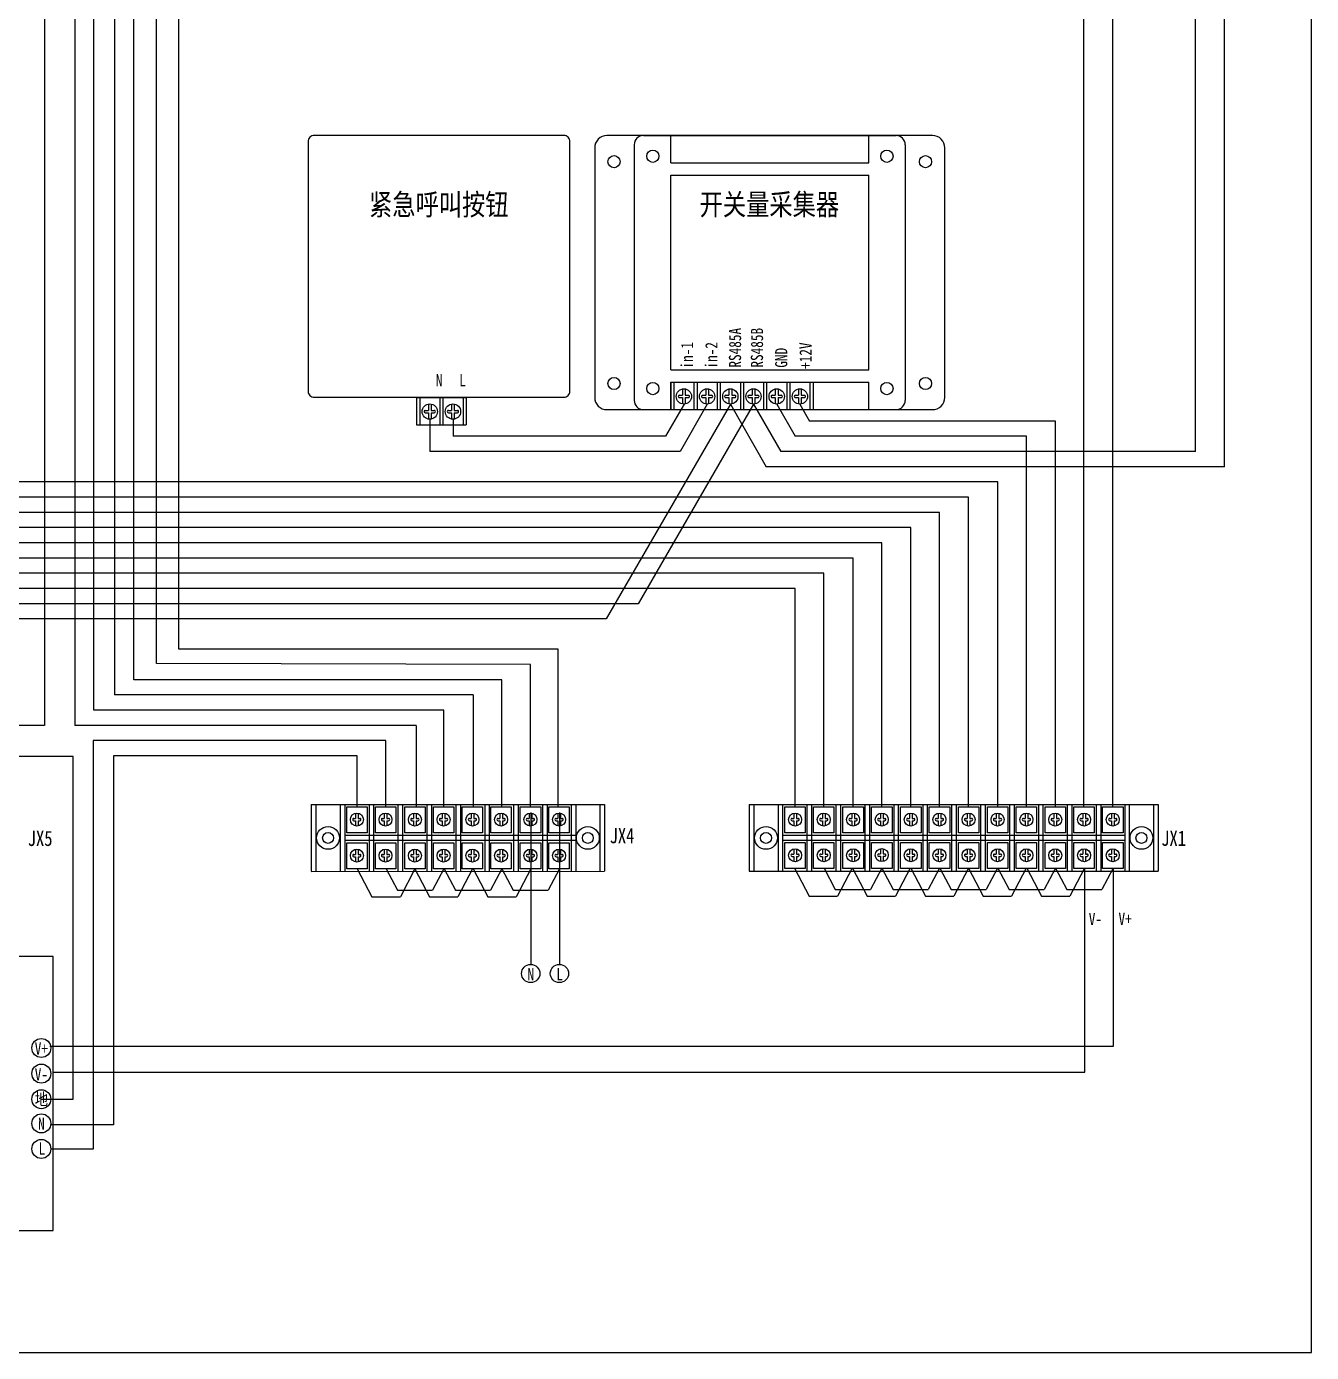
# Model space of a CAD drawing. Extents: x 1266371 to 2543862, y 307832 to 617203.
# Drawn here: x 1271034.9 to 1271457, y 308114.1 to 308549.7 of the extents above; entities that cross this region are included whole.
import ezdxf
from ezdxf.enums import TextEntityAlignment as Align

# ---------------------------------------------------------------- set-up
doc = ezdxf.new("R2010")
doc.units = 0
doc.header["$LTSCALE"] = 1000
doc.header["$MEASUREMENT"] = 0
doc.layers.get('0').update_dxf_attribs({"linetype": 'CONTINUOUS'})
doc.styles.add('-宋体', font='', dxfattribs={"width": 0.8})
doc.styles.get('-宋体').set_extended_font_data('SimSun')

msp = doc.modelspace()

# ---------------------------------------------------------------- linework, layer by layer
at = {"color": 1}
for p, q in [((1271428.34, 308405.07), (1271428.34, 308645.02)), ((1271418.86, 308410.06), (1271418.86, 308640.04)), ((1271382.19, 308293.46), (1271382.19, 308567.99)), ((1271391.66, 308293.23), (1271391.66, 308567.96)), ((1271266.09, 308425.64), (1271225.27, 308355.07)), ((1271273.7, 308425.65), (1271235.76, 308360.07)), ((1271250.85, 308425.64), (1271244.79, 308415.05)), ((1271258.46, 308425.64), (1271249.54, 308410.05)), ((1271266.1, 308425.64), (1271277.87, 308405.07)), ((1271273.7, 308425.65), (1271282.62, 308410.06)), ((1271281.31, 308425.64), (1271287.37, 308415.06)), ((1271288.9, 308425.64), (1271292.1, 308420.06)), ((1271167.36, 308420.65), (1271167.36, 308410.06)), ((1271174.98, 308420.65), (1271174.98, 308415.06)), ((1271372.87, 308420.05), (1271292.1, 308420.06)), ((1271372.87, 308293.34), (1271372.87, 308420.05)), ((1271244.79, 308415.05), (1271174.98, 308415.06)), ((1271363.38, 308415.05), (1271287.37, 308415.06)), ((1271363.38, 308293.45), (1271363.38, 308415.05)), ((1271249.54, 308410.05), (1271167.36, 308410.06)), ((1271418.86, 308410.06), (1271282.62, 308410.06)), ((1271428.34, 308405.07), (1271277.87, 308405.07)), ((1271353.89, 308400.05), (1270982.23, 308400.07)), ((1271353.89, 308293.34), (1271353.89, 308400.05)), ((1271344.32, 308395.07), (1270977.46, 308395.07)), ((1271344.32, 308293.46), (1271344.32, 308395.07)), ((1271334.77, 308390.07), (1270646.03, 308390.07)), ((1271334.77, 308293.3), (1271334.77, 308390.07)), ((1271325.35, 308385.07), (1270641.27, 308385.07)), ((1271325.35, 308293.35), (1271325.35, 308385.07)), ((1271315.83, 308380.07), (1270383.76, 308380.07)), ((1271315.83, 308293.24), (1271315.83, 308380.07)), ((1271306.41, 308375.07), (1270378.9, 308375.07)), ((1271306.41, 308293.38), (1271306.41, 308375.07)), ((1271296.76, 308370.07), (1270260.71, 308370.07)), ((1271296.76, 308293.41), (1271296.76, 308370.07)), ((1271287.34, 308365.07), (1270256, 308365.07)), ((1271287.34, 308293.3), (1271287.34, 308365.07)), ((1271235.76, 308360.07), (1270990.27, 308360.07)), ((1271225.27, 308355.07), (1270985.57, 308355.07)), ((1271287.18, 308273.16), (1271291.98, 308264.01)), ((1271296.84, 308273.16), (1271300.53, 308266.13)), ((1271306.11, 308273.16), (1271301.3, 308264.01)), ((1271306.24, 308273.16), (1271311.05, 308264.01)), ((1271315.78, 308273.16), (1271312.09, 308266.13)), ((1271315.86, 308273.16), (1271319.55, 308266.13)), ((1271325.18, 308273.16), (1271320.37, 308264.01)), ((1271325.4, 308273.16), (1271330.21, 308264.01)), ((1271334.79, 308273.16), (1271331.1, 308266.13)), ((1271334.89, 308273.16), (1271338.58, 308266.13)), ((1271344.34, 308273.16), (1271339.53, 308264.01)), ((1271344.33, 308273.16), (1271349.14, 308264.01)), ((1271353.83, 308273.16), (1271350.14, 308266.13)), ((1271353.94, 308273.16), (1271357.63, 308266.13)), ((1271363.27, 308273.16), (1271358.46, 308264.01)), ((1271363.46, 308273.16), (1271368.27, 308264.01)), ((1271372.87, 308273.16), (1271369.18, 308266.13)), ((1271372.88, 308273.16), (1271376.58, 308266.13)), ((1271382.4, 308273.16), (1271377.59, 308264.01)), ((1271391.82, 308273.16), (1271388.13, 308266.13)), ((1271291.98, 308264.01), (1271301.3, 308264.01)), ((1271300.53, 308266.13), (1271312.09, 308266.13)), ((1271311.05, 308264.01), (1271320.37, 308264.01)), ((1271319.55, 308266.13), (1271331.1, 308266.13)), ((1271330.21, 308264.01), (1271339.53, 308264.01)), ((1271338.58, 308266.13), (1271350.14, 308266.13)), ((1271349.14, 308264.01), (1271358.46, 308264.01)), ((1271357.63, 308266.13), (1271369.18, 308266.13)), ((1271368.27, 308264.01), (1271377.59, 308264.01)), ((1271376.58, 308266.13), (1271388.13, 308266.13))]:
    msp.add_line(p, q, dxfattribs=at)
for p, q in [((1271084.87, 308345.08), (1271084.87, 308591.15)), ((1271077.59, 308340.38), (1271077.59, 308586.15)), ((1271070.12, 308335.08), (1271070.12, 308581.15)), ((1271063.79, 308576.15), (1271063.79, 308330.08)), ((1271057.03, 308325.08), (1271057.03, 308571.15)), ((1271050.74, 308566.15), (1271050.74, 308320.08)), ((1271040.74, 308561.15), (1271040.74, 308320.08)), ((1271237.51, 308513.84), (1271320.51, 308513.84)), ((1271246.51, 308504.84), (1271246.51, 308513.83)), ((1271311.51, 308504.84), (1271311.51, 308513.84)), ((1271234.51, 308510.84), (1271234.51, 308458.36)), ((1271323.51, 308510.84), (1271323.51, 308451.83)), ((1271246.51, 308504.84), (1271311.51, 308504.84)), ((1271246.51, 308436.84), (1271246.51, 308500.84)), ((1271246.51, 308500.84), (1271311.51, 308500.84)), ((1271311.51, 308436.84), (1271311.51, 308500.84)), ((1271234.51, 308485.86), (1271234.51, 308426.84)), ((1271323.51, 308485.44), (1271323.51, 308426.84)), ((1271246.51, 308436.84), (1271311.51, 308436.84)), ((1271246.51, 308423.83), (1271246.51, 308432.84)), ((1271246.51, 308432.84), (1271311.51, 308432.84)), ((1271246.51, 308432.84), (1271293.23, 308432.84)), ((1271246.51, 308432.84), (1271246.51, 308423.84)), ((1271246.51, 308432.84), (1271293.23, 308432.84)), ((1271246.51, 308432.84), (1271246.51, 308423.84)), ((1271247.51, 308432.84), (1271247.51, 308423.84)), ((1271247.51, 308432.84), (1271247.51, 308423.84)), ((1271250.37, 308430.63), (1271250.37, 308428.55)), ((1271250.37, 308430.63), (1271250.37, 308428.55)), ((1271251.27, 308430.63), (1271251.27, 308428.55)), ((1271251.27, 308430.63), (1271251.27, 308428.55)), ((1271254.13, 308432.84), (1271254.13, 308423.84)), ((1271254.13, 308432.84), (1271254.13, 308423.84)), ((1271255.13, 308432.84), (1271255.13, 308423.84)), ((1271255.13, 308432.84), (1271255.13, 308423.84)), ((1271257.99, 308430.63), (1271257.99, 308428.55)), ((1271257.99, 308430.63), (1271257.99, 308428.55)), ((1271258.89, 308430.63), (1271258.89, 308428.55)), ((1271258.89, 308430.63), (1271258.89, 308428.55)), ((1271261.75, 308432.84), (1271261.75, 308423.84)), ((1271261.75, 308432.84), (1271261.75, 308423.84)), ((1271262.75, 308432.84), (1271262.75, 308423.84)), ((1271262.75, 308432.84), (1271262.75, 308423.84)), ((1271265.61, 308430.63), (1271265.61, 308428.55)), ((1271265.61, 308430.63), (1271265.61, 308428.55)), ((1271266.51, 308430.63), (1271266.51, 308428.55)), ((1271266.51, 308430.63), (1271266.51, 308428.55)), ((1271269.37, 308432.84), (1271269.37, 308423.84)), ((1271269.37, 308432.84), (1271269.37, 308423.84)), ((1271270.37, 308432.84), (1271270.37, 308423.84)), ((1271270.37, 308432.84), (1271270.37, 308423.84)), ((1271273.23, 308430.63), (1271273.23, 308428.55)), ((1271273.23, 308430.63), (1271273.23, 308428.55)), ((1271274.13, 308430.63), (1271274.13, 308428.55)), ((1271274.13, 308430.63), (1271274.13, 308428.55)), ((1271276.99, 308432.84), (1271276.99, 308423.84)), ((1271276.99, 308432.84), (1271276.99, 308423.84)), ((1271277.99, 308432.84), (1271277.99, 308423.84)), ((1271277.99, 308432.84), (1271277.99, 308423.84)), ((1271280.85, 308430.63), (1271280.85, 308428.55)), ((1271280.85, 308430.63), (1271280.85, 308428.55)), ((1271281.75, 308430.63), (1271281.75, 308428.55)), ((1271281.75, 308430.63), (1271281.75, 308428.55)), ((1271284.61, 308432.84), (1271284.61, 308423.84)), ((1271284.61, 308432.84), (1271284.61, 308423.84)), ((1271285.61, 308432.84), (1271285.61, 308423.84)), ((1271285.61, 308432.84), (1271285.61, 308423.84)), ((1271288.47, 308430.63), (1271288.47, 308428.55)), ((1271288.47, 308430.63), (1271288.47, 308428.55)), ((1271289.37, 308430.63), (1271289.37, 308428.55)), ((1271289.37, 308430.63), (1271289.37, 308428.55)), ((1271292.23, 308432.84), (1271292.23, 308423.84)), ((1271292.23, 308432.84), (1271292.23, 308423.84)), ((1271293.23, 308432.84), (1271293.23, 308423.84)), ((1271293.23, 308432.84), (1271293.23, 308423.84)), ((1271311.51, 308423.83), (1271311.51, 308432.84)), ((1271163.03, 308427.85), (1271179.27, 308427.85)), ((1271163.03, 308427.85), (1271163.03, 308418.85)), ((1271164.03, 308427.85), (1271164.03, 308418.85)), ((1271166.88, 308425.64), (1271166.88, 308423.56)), ((1271167.78, 308425.64), (1271167.78, 308423.56)), ((1271170.65, 308427.85), (1271170.65, 308418.85)), ((1271171.65, 308427.85), (1271171.65, 308418.85)), ((1271174.5, 308425.64), (1271174.5, 308423.56)), ((1271175.4, 308425.64), (1271175.4, 308423.56)), ((1271178.27, 308427.85), (1271178.27, 308418.85)), ((1271179.27, 308427.85), (1271179.27, 308418.85)), ((1271249.35, 308428.55), (1271250.37, 308428.55)), ((1271249.35, 308428.55), (1271250.37, 308428.55)), ((1271249.35, 308427.78), (1271250.37, 308427.78)), ((1271249.35, 308427.78), (1271250.37, 308427.78)), ((1271250.37, 308427.78), (1271250.37, 308425.68)), ((1271250.37, 308427.78), (1271250.37, 308425.68)), ((1271251.27, 308428.55), (1271252.28, 308428.55)), ((1271251.27, 308428.55), (1271252.28, 308428.55)), ((1271251.27, 308427.78), (1271251.27, 308425.68)), ((1271251.27, 308427.78), (1271252.3, 308427.78)), ((1271251.27, 308427.78), (1271251.27, 308425.68)), ((1271251.27, 308427.78), (1271252.3, 308427.78)), ((1271256.97, 308428.55), (1271257.99, 308428.55)), ((1271256.97, 308428.55), (1271257.99, 308428.55)), ((1271256.97, 308427.78), (1271257.99, 308427.78)), ((1271256.97, 308427.78), (1271257.99, 308427.78)), ((1271257.99, 308427.78), (1271257.99, 308425.68)), ((1271257.99, 308427.78), (1271257.99, 308425.68)), ((1271258.89, 308428.55), (1271259.9, 308428.55)), ((1271258.89, 308428.55), (1271259.9, 308428.55)), ((1271258.89, 308427.78), (1271258.89, 308425.68)), ((1271258.89, 308427.78), (1271259.92, 308427.78)), ((1271258.89, 308427.78), (1271258.89, 308425.68)), ((1271258.89, 308427.78), (1271259.92, 308427.78)), ((1271264.59, 308428.55), (1271265.61, 308428.55)), ((1271264.59, 308428.55), (1271265.61, 308428.55)), ((1271264.59, 308427.78), (1271265.61, 308427.78)), ((1271264.59, 308427.78), (1271265.61, 308427.78)), ((1271265.61, 308427.78), (1271265.61, 308425.68)), ((1271265.61, 308427.78), (1271265.61, 308425.68)), ((1271266.51, 308428.55), (1271267.52, 308428.55)), ((1271266.51, 308428.55), (1271267.52, 308428.55)), ((1271266.51, 308427.78), (1271266.51, 308425.68)), ((1271266.51, 308427.78), (1271267.54, 308427.78)), ((1271266.51, 308427.78), (1271266.51, 308425.68)), ((1271266.51, 308427.78), (1271267.54, 308427.78)), ((1271272.21, 308428.55), (1271273.23, 308428.55)), ((1271272.21, 308428.55), (1271273.23, 308428.55)), ((1271272.21, 308427.78), (1271273.23, 308427.78)), ((1271272.21, 308427.78), (1271273.23, 308427.78)), ((1271273.23, 308427.78), (1271273.23, 308425.68)), ((1271273.23, 308427.78), (1271273.23, 308425.68)), ((1271274.13, 308428.55), (1271275.14, 308428.55)), ((1271274.13, 308428.55), (1271275.14, 308428.55)), ((1271274.13, 308427.78), (1271274.13, 308425.68)), ((1271274.13, 308427.78), (1271275.16, 308427.78)), ((1271274.13, 308427.78), (1271274.13, 308425.68)), ((1271274.13, 308427.78), (1271275.16, 308427.78)), ((1271279.83, 308428.55), (1271280.85, 308428.55)), ((1271279.83, 308428.55), (1271280.85, 308428.55)), ((1271279.83, 308427.78), (1271280.85, 308427.78)), ((1271279.83, 308427.78), (1271280.85, 308427.78)), ((1271280.85, 308427.78), (1271280.85, 308425.68)), ((1271280.85, 308427.78), (1271280.85, 308425.68)), ((1271281.75, 308428.55), (1271282.76, 308428.55)), ((1271281.75, 308428.55), (1271282.76, 308428.55)), ((1271281.75, 308427.78), (1271281.75, 308425.68)), ((1271281.75, 308427.78), (1271282.78, 308427.78)), ((1271281.75, 308427.78), (1271281.75, 308425.68)), ((1271281.75, 308427.78), (1271282.78, 308427.78)), ((1271287.45, 308428.55), (1271288.47, 308428.55)), ((1271287.45, 308428.55), (1271288.47, 308428.55)), ((1271287.45, 308427.78), (1271288.47, 308427.78)), ((1271287.45, 308427.78), (1271288.47, 308427.78)), ((1271288.47, 308427.78), (1271288.47, 308425.68)), ((1271288.47, 308427.78), (1271288.47, 308425.68)), ((1271289.37, 308428.55), (1271290.38, 308428.55)), ((1271289.37, 308428.55), (1271290.38, 308428.55)), ((1271289.37, 308427.78), (1271289.37, 308425.68)), ((1271289.37, 308427.78), (1271290.4, 308427.78)), ((1271289.37, 308427.78), (1271289.37, 308425.68)), ((1271289.37, 308427.78), (1271290.4, 308427.78)), ((1271165.86, 308423.56), (1271166.88, 308423.56)), ((1271165.86, 308422.79), (1271166.88, 308422.79)), ((1271166.88, 308422.79), (1271166.88, 308420.69)), ((1271167.78, 308423.56), (1271168.79, 308423.56)), ((1271167.78, 308422.79), (1271167.78, 308420.69)), ((1271167.78, 308422.79), (1271168.81, 308422.79)), ((1271173.48, 308423.56), (1271174.5, 308423.56)), ((1271173.48, 308422.79), (1271174.5, 308422.79)), ((1271174.5, 308422.79), (1271174.5, 308420.69)), ((1271175.4, 308423.56), (1271176.41, 308423.56)), ((1271175.4, 308422.79), (1271175.4, 308420.69)), ((1271175.4, 308422.79), (1271176.43, 308422.79)), ((1271237.51, 308423.84), (1271320.51, 308423.84)), ((1271246.51, 308423.84), (1271293.23, 308423.84)), ((1271246.51, 308423.84), (1271293.23, 308423.84)), ((1271163.03, 308418.85), (1271179.27, 308418.85)), ((1271209.54, 308345.08), (1271084.87, 308345.08)), ((1271209.54, 308293.42), (1271209.54, 308345.08)), ((1271200.43, 308340.08), (1271077.59, 308340.38)), ((1271200.43, 308293.38), (1271200.43, 308340.08)), ((1271191.01, 308335.08), (1271070.12, 308335.08)), ((1271191.01, 308293.38), (1271191.01, 308335.08)), ((1271181.54, 308330.08), (1271063.79, 308330.08)), ((1271181.54, 308330.08), (1271181.54, 308293.53)), ((1271171.91, 308325.08), (1271057.03, 308325.08)), ((1271171.91, 308293.36), (1271171.91, 308325.08)), ((1271040.74, 308320.08), (1271011.65, 308320.08)), ((1271162.88, 308320.08), (1271050.74, 308320.08)), ((1271162.88, 308320.08), (1271162.88, 308293.44)), ((1271056.72, 308315.08), (1271056.72, 308180.93)), ((1271152.86, 308315.08), (1271056.72, 308315.08)), ((1271152.86, 308293.38), (1271152.86, 308315.08)), ((1271050.15, 308309.86), (1271020.63, 308309.86)), ((1271050.15, 308197.29), (1271050.15, 308309.86)), ((1271063.48, 308310.08), (1271063.48, 308188.87)), ((1271143.48, 308310.08), (1271063.48, 308310.08)), ((1271143.48, 308293.38), (1271143.48, 308310.08)), ((1271128.39, 308294.12), (1271224.69, 308294.12)), ((1271128.39, 308294.12), (1271128.39, 308272.17)), ((1271129.89, 308294.12), (1271129.89, 308272.17)), ((1271137.89, 308294.12), (1271137.89, 308272.17)), ((1271139.39, 308294.12), (1271139.39, 308272.17)), ((1271142.94, 308291.24), (1271142.94, 308289.56)), ((1271143.83, 308291.25), (1271143.83, 308289.56)), ((1271147.39, 308294.12), (1271147.39, 308272.22)), ((1271148.89, 308294.12), (1271148.89, 308272.22)), ((1271152.35, 308291.24), (1271152.35, 308289.56)), ((1271153.25, 308291.25), (1271153.25, 308289.56)), ((1271156.89, 308294.12), (1271156.89, 308272.22)), ((1271158.39, 308294.12), (1271158.39, 308272.22)), ((1271162, 308291.24), (1271162, 308289.56)), ((1271162.9, 308291.25), (1271162.9, 308289.56)), ((1271166.39, 308294.12), (1271166.39, 308272.22)), ((1271167.89, 308294.12), (1271167.89, 308272.22)), ((1271171.41, 308291.24), (1271171.41, 308289.56)), ((1271172.31, 308291.25), (1271172.31, 308289.56)), ((1271175.89, 308294.12), (1271175.89, 308272.22)), ((1271177.39, 308294.12), (1271177.39, 308272.22)), ((1271180.89, 308291.24), (1271180.89, 308289.56)), ((1271181.79, 308291.25), (1271181.79, 308289.56)), ((1271185.39, 308294.12), (1271185.39, 308272.22)), ((1271186.89, 308294.12), (1271186.89, 308272.22)), ((1271190.31, 308291.24), (1271190.31, 308289.56)), ((1271191.21, 308291.25), (1271191.21, 308289.56)), ((1271194.89, 308294.12), (1271194.89, 308272.22)), ((1271196.39, 308294.12), (1271196.39, 308272.22)), ((1271199.96, 308291.24), (1271199.96, 308289.56)), ((1271200.5, 308291.49), (1271200.5, 308241.58)), ((1271200.85, 308291.25), (1271200.85, 308289.56)), ((1271204.39, 308294.12), (1271204.39, 308272.22)), ((1271205.89, 308294.12), (1271205.89, 308272.22)), ((1271209.37, 308291.24), (1271209.37, 308289.56)), ((1271209.93, 308291.48), (1271209.93, 308241.58)), ((1271210.27, 308291.25), (1271210.27, 308289.56)), ((1271213.77, 308294.12), (1271213.77, 308272.22)), ((1271215.27, 308294.12), (1271215.27, 308272.22)), ((1271223.19, 308294.12), (1271223.19, 308272.22)), ((1271224.69, 308294.12), (1271224.69, 308272.22)), ((1271272.25, 308294.12), (1271406.55, 308294.12)), ((1271272.25, 308294.12), (1271272.25, 308272.17)), ((1271273.75, 308294.12), (1271273.75, 308272.17)), ((1271281.75, 308294.12), (1271281.75, 308272.17)), ((1271283.25, 308294.12), (1271283.25, 308272.17)), ((1271286.89, 308291.24), (1271286.89, 308289.56)), ((1271287.79, 308291.25), (1271287.79, 308289.56)), ((1271291.19, 308294.12), (1271291.19, 308272.22)), ((1271292.75, 308294.12), (1271292.75, 308272.22)), ((1271296.31, 308291.24), (1271296.31, 308289.56)), ((1271297.2, 308291.25), (1271297.2, 308289.56)), ((1271300.75, 308294.12), (1271300.75, 308272.22)), ((1271302.25, 308294.12), (1271302.25, 308272.22)), ((1271305.95, 308291.24), (1271305.95, 308289.56)), ((1271306.85, 308291.25), (1271306.85, 308289.56)), ((1271310.25, 308294.12), (1271310.25, 308272.22)), ((1271311.75, 308294.12), (1271311.75, 308272.22)), ((1271315.37, 308291.24), (1271315.37, 308289.56)), ((1271316.27, 308291.25), (1271316.27, 308289.56)), ((1271319.75, 308294.12), (1271319.75, 308272.22)), ((1271321.25, 308294.12), (1271321.25, 308272.22)), ((1271324.89, 308291.24), (1271324.89, 308289.56)), ((1271325.79, 308291.25), (1271325.79, 308289.56)), ((1271329.25, 308294.12), (1271329.25, 308272.22)), ((1271330.75, 308294.12), (1271330.75, 308272.22)), ((1271334.31, 308291.24), (1271334.31, 308289.56)), ((1271335.21, 308291.25), (1271335.21, 308289.56)), ((1271338.75, 308294.12), (1271338.75, 308272.22)), ((1271340.25, 308294.12), (1271340.25, 308272.22)), ((1271343.87, 308291.24), (1271343.87, 308289.56)), ((1271344.77, 308291.25), (1271344.77, 308289.56)), ((1271348.25, 308294.12), (1271348.25, 308272.22)), ((1271349.75, 308294.12), (1271349.75, 308272.22)), ((1271353.4, 308291.24), (1271353.4, 308289.56)), ((1271354.29, 308291.25), (1271354.29, 308289.56)), ((1271357.75, 308294.12), (1271357.75, 308272.22)), ((1271359.25, 308294.12), (1271359.25, 308272.22)), ((1271362.87, 308291.24), (1271362.87, 308289.56)), ((1271363.77, 308291.25), (1271363.77, 308289.56)), ((1271367.25, 308294.12), (1271367.25, 308272.22)), ((1271368.75, 308294.12), (1271368.75, 308272.22)), ((1271372.34, 308291.24), (1271372.34, 308289.56)), ((1271373.24, 308291.25), (1271373.24, 308289.56)), ((1271376.75, 308294.12), (1271376.75, 308272.22)), ((1271378.25, 308294.12), (1271378.25, 308272.22)), ((1271381.82, 308291.24), (1271381.82, 308289.56)), ((1271382.71, 308291.25), (1271382.71, 308289.56)), ((1271386.25, 308294.12), (1271386.25, 308272.22)), ((1271387.75, 308294.12), (1271387.75, 308272.22)), ((1271391.25, 308291.24), (1271391.25, 308289.56)), ((1271392.15, 308291.25), (1271392.15, 308289.56)), ((1271395.63, 308294.12), (1271395.63, 308272.22)), ((1271397.13, 308294.12), (1271397.13, 308272.22)), ((1271405.05, 308294.12), (1271405.05, 308272.22)), ((1271406.55, 308294.12), (1271406.55, 308272.22)), ((1271142.42, 308289.56), (1271142.94, 308289.56)), ((1271142.42, 308288.78), (1271142.94, 308288.78)), ((1271142.94, 308288.78), (1271142.94, 308287.07)), ((1271143.83, 308289.56), (1271144.35, 308289.56)), ((1271143.83, 308288.78), (1271143.83, 308287.07)), ((1271143.83, 308288.78), (1271144.36, 308288.78)), ((1271151.83, 308289.56), (1271152.35, 308289.56)), ((1271151.83, 308288.78), (1271152.35, 308288.78)), ((1271152.35, 308288.78), (1271152.35, 308287.07)), ((1271153.25, 308289.56), (1271153.76, 308289.56)), ((1271153.25, 308288.78), (1271153.25, 308287.07)), ((1271153.25, 308288.78), (1271153.78, 308288.78)), ((1271161.48, 308289.56), (1271162, 308289.56)), ((1271161.48, 308288.78), (1271162, 308288.78)), ((1271162, 308288.78), (1271162, 308287.07)), ((1271162.9, 308289.56), (1271163.41, 308289.56)), ((1271162.9, 308288.78), (1271162.9, 308287.07)), ((1271162.9, 308288.78), (1271163.43, 308288.78)), ((1271170.89, 308288.78), (1271171.41, 308288.78)), ((1271170.9, 308289.56), (1271171.41, 308289.56)), ((1271171.41, 308288.78), (1271171.41, 308287.07)), ((1271172.31, 308289.56), (1271172.83, 308289.56)), ((1271172.31, 308288.78), (1271172.31, 308287.07)), ((1271172.31, 308288.78), (1271172.84, 308288.78)), ((1271180.37, 308289.56), (1271180.89, 308289.56)), ((1271180.37, 308288.78), (1271180.89, 308288.78)), ((1271180.89, 308288.78), (1271180.89, 308287.07)), ((1271181.79, 308289.56), (1271182.31, 308289.56)), ((1271181.79, 308288.78), (1271181.79, 308287.07)), ((1271181.79, 308288.78), (1271182.32, 308288.78)), ((1271189.79, 308289.56), (1271190.31, 308289.56)), ((1271189.79, 308288.78), (1271190.31, 308288.78)), ((1271190.31, 308288.78), (1271190.31, 308287.07)), ((1271191.21, 308289.56), (1271191.72, 308289.56)), ((1271191.21, 308288.78), (1271191.21, 308287.07)), ((1271191.21, 308288.78), (1271191.74, 308288.78)), ((1271199.44, 308289.56), (1271199.96, 308289.56)), ((1271199.44, 308288.78), (1271199.96, 308288.78)), ((1271199.96, 308288.78), (1271199.96, 308287.07)), ((1271200.85, 308289.56), (1271201.37, 308289.56)), ((1271200.85, 308288.78), (1271200.85, 308287.07)), ((1271200.85, 308288.78), (1271201.39, 308288.78)), ((1271208.85, 308289.56), (1271209.37, 308289.56)), ((1271208.85, 308288.78), (1271209.37, 308288.78)), ((1271209.37, 308288.78), (1271209.37, 308287.07)), ((1271210.27, 308289.56), (1271210.78, 308289.56)), ((1271210.27, 308288.78), (1271210.27, 308287.07)), ((1271210.27, 308288.78), (1271210.8, 308288.78)), ((1271286.37, 308289.56), (1271286.89, 308289.56)), ((1271286.37, 308288.78), (1271286.89, 308288.78)), ((1271286.89, 308288.78), (1271286.89, 308287.07)), ((1271287.79, 308289.56), (1271288.3, 308289.56)), ((1271287.79, 308288.78), (1271287.79, 308287.07)), ((1271287.79, 308288.78), (1271288.32, 308288.78)), ((1271295.79, 308289.56), (1271296.31, 308289.56)), ((1271295.79, 308288.78), (1271296.31, 308288.78)), ((1271296.31, 308288.78), (1271296.31, 308287.07)), ((1271297.2, 308289.56), (1271297.72, 308289.56)), ((1271297.2, 308288.78), (1271297.2, 308287.07)), ((1271297.2, 308288.78), (1271297.74, 308288.78)), ((1271305.43, 308288.78), (1271305.95, 308288.78)), ((1271305.44, 308289.56), (1271305.95, 308289.56)), ((1271305.95, 308288.78), (1271305.95, 308287.07)), ((1271306.85, 308289.56), (1271307.37, 308289.56)), ((1271306.85, 308288.78), (1271306.85, 308287.07)), ((1271306.85, 308288.78), (1271307.38, 308288.78)), ((1271314.85, 308289.56), (1271315.37, 308289.56)), ((1271314.85, 308288.78), (1271315.37, 308288.78)), ((1271315.37, 308288.78), (1271315.37, 308287.07)), ((1271316.27, 308289.56), (1271316.78, 308289.56)), ((1271316.27, 308288.78), (1271316.27, 308287.07)), ((1271316.27, 308288.78), (1271316.8, 308288.78)), ((1271324.37, 308289.56), (1271324.89, 308289.56)), ((1271324.37, 308288.78), (1271324.89, 308288.78)), ((1271324.89, 308288.78), (1271324.89, 308287.07)), ((1271325.79, 308289.56), (1271326.3, 308289.56)), ((1271325.79, 308288.78), (1271325.79, 308287.07)), ((1271325.79, 308288.78), (1271326.32, 308288.78)), ((1271333.79, 308289.56), (1271334.31, 308289.56)), ((1271333.79, 308288.78), (1271334.31, 308288.78)), ((1271334.31, 308288.78), (1271334.31, 308287.07)), ((1271335.21, 308289.56), (1271335.72, 308289.56)), ((1271335.21, 308288.78), (1271335.21, 308287.07)), ((1271335.21, 308288.78), (1271335.74, 308288.78)), ((1271343.35, 308289.56), (1271343.87, 308289.56)), ((1271343.35, 308288.78), (1271343.87, 308288.78)), ((1271343.87, 308288.78), (1271343.87, 308287.07)), ((1271344.77, 308289.56), (1271345.28, 308289.56)), ((1271344.77, 308288.78), (1271344.77, 308287.07)), ((1271344.77, 308288.78), (1271345.3, 308288.78)), ((1271352.88, 308289.56), (1271353.4, 308289.56)), ((1271352.88, 308288.78), (1271353.4, 308288.78)), ((1271353.4, 308288.78), (1271353.4, 308287.07)), ((1271354.29, 308289.56), (1271354.81, 308289.56)), ((1271354.29, 308288.78), (1271354.29, 308287.07)), ((1271354.29, 308288.78), (1271354.82, 308288.78)), ((1271362.35, 308289.56), (1271362.87, 308289.56)), ((1271362.35, 308288.78), (1271362.87, 308288.78)), ((1271362.87, 308288.78), (1271362.87, 308287.07)), ((1271363.77, 308289.56), (1271364.28, 308289.56)), ((1271363.77, 308288.78), (1271363.77, 308287.07)), ((1271363.77, 308288.78), (1271364.3, 308288.78)), ((1271371.82, 308289.56), (1271372.34, 308289.56)), ((1271371.82, 308288.78), (1271372.34, 308288.78)), ((1271372.34, 308288.78), (1271372.34, 308287.07)), ((1271373.24, 308289.56), (1271373.75, 308289.56)), ((1271373.24, 308288.78), (1271373.24, 308287.07)), ((1271373.24, 308288.78), (1271373.77, 308288.78)), ((1271381.3, 308289.56), (1271381.82, 308289.56)), ((1271381.3, 308288.78), (1271381.82, 308288.78)), ((1271381.82, 308288.78), (1271381.82, 308287.07)), ((1271382.71, 308289.56), (1271383.23, 308289.56)), ((1271382.71, 308288.78), (1271382.71, 308287.07)), ((1271382.71, 308288.78), (1271383.25, 308288.78)), ((1271390.73, 308289.56), (1271391.25, 308289.56)), ((1271390.73, 308288.78), (1271391.25, 308288.78)), ((1271391.25, 308288.78), (1271391.25, 308287.07)), ((1271392.15, 308289.56), (1271392.66, 308289.56)), ((1271392.15, 308288.78), (1271392.15, 308287.07)), ((1271392.15, 308288.78), (1271392.68, 308288.78)), ((1271139.39, 308284.08), (1271215.27, 308284.08)), ((1271139.39, 308282.44), (1271215.27, 308282.44)), ((1271283.25, 308284.08), (1271395.63, 308284.08)), ((1271283.25, 308282.44), (1271395.63, 308282.44)), ((1271142.42, 308277.71), (1271142.94, 308277.71)), ((1271142.94, 308279.39), (1271142.94, 308277.71)), ((1271143.83, 308279.39), (1271143.83, 308277.71)), ((1271143.83, 308277.71), (1271144.35, 308277.71)), ((1271151.83, 308277.71), (1271152.35, 308277.71)), ((1271152.35, 308279.39), (1271152.35, 308277.71)), ((1271153.25, 308279.39), (1271153.25, 308277.71)), ((1271153.25, 308277.71), (1271153.76, 308277.71)), ((1271161.48, 308277.71), (1271162, 308277.71)), ((1271162, 308279.39), (1271162, 308277.71)), ((1271162.9, 308279.39), (1271162.9, 308277.71)), ((1271162.9, 308277.71), (1271163.41, 308277.71)), ((1271170.9, 308277.71), (1271171.41, 308277.71)), ((1271171.41, 308279.39), (1271171.41, 308277.71)), ((1271172.31, 308279.39), (1271172.31, 308277.71)), ((1271172.31, 308277.71), (1271172.83, 308277.71)), ((1271180.37, 308277.71), (1271180.89, 308277.71)), ((1271180.89, 308279.39), (1271180.89, 308277.71)), ((1271181.79, 308279.39), (1271181.79, 308277.71)), ((1271181.79, 308277.71), (1271182.31, 308277.71)), ((1271189.79, 308277.71), (1271190.31, 308277.71)), ((1271190.31, 308279.39), (1271190.31, 308277.71)), ((1271191.21, 308279.39), (1271191.21, 308277.71)), ((1271191.21, 308277.71), (1271191.72, 308277.71)), ((1271199.44, 308277.71), (1271199.96, 308277.71)), ((1271199.96, 308279.39), (1271199.96, 308277.71)), ((1271200.85, 308279.39), (1271200.85, 308277.71)), ((1271200.85, 308277.71), (1271201.37, 308277.71)), ((1271208.85, 308277.71), (1271209.37, 308277.71)), ((1271209.37, 308279.39), (1271209.37, 308277.71)), ((1271210.27, 308279.39), (1271210.27, 308277.71)), ((1271210.27, 308277.71), (1271210.78, 308277.71)), ((1271286.37, 308277.82), (1271286.89, 308277.82)), ((1271286.37, 308277.04), (1271286.89, 308277.04)), ((1271286.89, 308279.5), (1271286.89, 308277.82)), ((1271286.89, 308277.04), (1271286.89, 308275.33)), ((1271287.79, 308279.51), (1271287.79, 308277.82)), ((1271287.79, 308277.82), (1271288.3, 308277.82)), ((1271287.79, 308277.04), (1271287.79, 308275.33)), ((1271287.79, 308277.04), (1271288.32, 308277.04)), ((1271295.79, 308277.82), (1271296.31, 308277.82)), ((1271295.79, 308277.04), (1271296.31, 308277.04)), ((1271296.31, 308279.5), (1271296.31, 308277.82)), ((1271296.31, 308277.04), (1271296.31, 308275.33)), ((1271297.2, 308279.51), (1271297.2, 308277.82)), ((1271297.2, 308277.82), (1271297.72, 308277.82)), ((1271297.2, 308277.04), (1271297.2, 308275.33)), ((1271297.2, 308277.04), (1271297.74, 308277.04)), ((1271305.43, 308277.04), (1271305.95, 308277.04)), ((1271305.44, 308277.82), (1271305.95, 308277.82)), ((1271305.95, 308279.5), (1271305.95, 308277.82)), ((1271305.95, 308277.04), (1271305.95, 308275.33)), ((1271306.85, 308279.51), (1271306.85, 308277.82)), ((1271306.85, 308277.82), (1271307.37, 308277.82)), ((1271306.85, 308277.04), (1271306.85, 308275.33)), ((1271306.85, 308277.04), (1271307.38, 308277.04)), ((1271314.85, 308277.87), (1271315.37, 308277.87)), ((1271314.85, 308277.09), (1271315.37, 308277.09)), ((1271315.37, 308279.55), (1271315.37, 308277.87)), ((1271315.37, 308277.09), (1271315.37, 308275.38)), ((1271316.27, 308279.55), (1271316.27, 308277.87)), ((1271316.27, 308277.87), (1271316.78, 308277.87)), ((1271316.27, 308277.09), (1271316.27, 308275.38)), ((1271316.27, 308277.09), (1271316.8, 308277.09)), ((1271324.37, 308277.82), (1271324.89, 308277.82)), ((1271324.37, 308277.04), (1271324.89, 308277.04)), ((1271324.89, 308279.5), (1271324.89, 308277.82)), ((1271324.89, 308277.04), (1271324.89, 308275.33)), ((1271325.79, 308279.51), (1271325.79, 308277.82)), ((1271325.79, 308277.82), (1271326.3, 308277.82)), ((1271325.79, 308277.04), (1271325.79, 308275.33)), ((1271325.79, 308277.04), (1271326.32, 308277.04)), ((1271333.79, 308277.82), (1271334.31, 308277.82)), ((1271333.79, 308277.04), (1271334.31, 308277.04)), ((1271334.31, 308279.5), (1271334.31, 308277.82)), ((1271334.31, 308277.04), (1271334.31, 308275.33)), ((1271335.21, 308279.51), (1271335.21, 308277.82)), ((1271335.21, 308277.82), (1271335.72, 308277.82)), ((1271335.21, 308277.04), (1271335.21, 308275.33)), ((1271335.21, 308277.04), (1271335.74, 308277.04)), ((1271343.35, 308277.82), (1271343.87, 308277.82)), ((1271343.35, 308277.04), (1271343.87, 308277.04)), ((1271343.87, 308279.5), (1271343.87, 308277.82)), ((1271343.87, 308277.04), (1271343.87, 308275.33)), ((1271344.77, 308279.51), (1271344.77, 308277.82)), ((1271344.77, 308277.82), (1271345.28, 308277.82)), ((1271344.77, 308277.04), (1271344.77, 308275.33)), ((1271344.77, 308277.04), (1271345.3, 308277.04)), ((1271352.88, 308277.82), (1271353.4, 308277.82)), ((1271352.88, 308277.04), (1271353.4, 308277.04)), ((1271353.4, 308279.5), (1271353.4, 308277.82)), ((1271353.4, 308277.04), (1271353.4, 308275.33)), ((1271354.29, 308279.51), (1271354.29, 308277.82)), ((1271354.29, 308277.82), (1271354.81, 308277.82)), ((1271354.29, 308277.04), (1271354.29, 308275.33)), ((1271354.29, 308277.04), (1271354.82, 308277.04)), ((1271362.35, 308277.82), (1271362.87, 308277.82)), ((1271362.35, 308277.04), (1271362.87, 308277.04)), ((1271362.87, 308279.5), (1271362.87, 308277.82)), ((1271362.87, 308277.04), (1271362.87, 308275.33)), ((1271363.77, 308279.51), (1271363.77, 308277.82)), ((1271363.77, 308277.82), (1271364.28, 308277.82)), ((1271363.77, 308277.04), (1271363.77, 308275.33)), ((1271363.77, 308277.04), (1271364.3, 308277.04)), ((1271371.82, 308277.82), (1271372.34, 308277.82)), ((1271371.82, 308277.04), (1271372.34, 308277.04)), ((1271372.34, 308279.5), (1271372.34, 308277.82)), ((1271372.34, 308277.04), (1271372.34, 308275.33)), ((1271373.24, 308279.51), (1271373.24, 308277.82)), ((1271373.24, 308277.82), (1271373.75, 308277.82)), ((1271373.24, 308277.04), (1271373.24, 308275.33)), ((1271373.24, 308277.04), (1271373.77, 308277.04)), ((1271381.3, 308277.82), (1271381.82, 308277.82)), ((1271381.3, 308277.04), (1271381.82, 308277.04)), ((1271381.82, 308279.5), (1271381.82, 308277.82)), ((1271381.82, 308277.04), (1271381.82, 308275.33)), ((1271382.71, 308279.51), (1271382.71, 308277.82)), ((1271382.71, 308277.82), (1271383.23, 308277.82)), ((1271382.71, 308277.04), (1271382.71, 308275.33)), ((1271382.71, 308277.04), (1271383.25, 308277.04)), ((1271390.73, 308277.82), (1271391.25, 308277.82)), ((1271390.73, 308277.04), (1271391.25, 308277.04)), ((1271391.25, 308279.5), (1271391.25, 308277.82)), ((1271391.25, 308277.04), (1271391.25, 308275.33)), ((1271392.15, 308279.51), (1271392.15, 308277.82)), ((1271392.15, 308277.82), (1271392.66, 308277.82)), ((1271392.15, 308277.04), (1271392.15, 308275.33)), ((1271392.15, 308277.04), (1271392.68, 308277.04)), ((1271142.42, 308276.93), (1271142.94, 308276.93)), ((1271142.94, 308276.93), (1271142.94, 308275.22)), ((1271143.54, 308272.96), (1271148.35, 308263.8)), ((1271143.83, 308276.93), (1271143.83, 308275.22)), ((1271143.83, 308276.93), (1271144.36, 308276.93)), ((1271151.83, 308276.93), (1271152.35, 308276.93)), ((1271152.35, 308276.93), (1271152.35, 308275.22)), ((1271153.03, 308272.96), (1271156.72, 308265.92)), ((1271153.25, 308276.93), (1271153.25, 308275.22)), ((1271153.25, 308276.93), (1271153.78, 308276.93)), ((1271162.48, 308272.96), (1271157.67, 308263.8)), ((1271161.48, 308276.93), (1271162, 308276.93)), ((1271162, 308276.93), (1271162, 308275.22)), ((1271162.47, 308272.96), (1271167.28, 308263.8)), ((1271162.9, 308276.93), (1271162.9, 308275.22)), ((1271162.9, 308276.93), (1271163.43, 308276.93)), ((1271171.97, 308272.96), (1271168.28, 308265.92)), ((1271170.89, 308276.93), (1271171.41, 308276.93)), ((1271171.41, 308276.93), (1271171.41, 308275.22)), ((1271172.07, 308272.96), (1271175.77, 308265.92)), ((1271172.31, 308276.93), (1271172.31, 308275.22)), ((1271172.31, 308276.93), (1271172.84, 308276.93)), ((1271181.41, 308272.96), (1271176.6, 308263.8)), ((1271180.37, 308276.93), (1271180.89, 308276.93)), ((1271180.89, 308276.93), (1271180.89, 308275.22)), ((1271181.6, 308272.96), (1271186.4, 308263.8)), ((1271181.79, 308276.93), (1271181.79, 308275.22)), ((1271181.79, 308276.93), (1271182.32, 308276.93)), ((1271191.01, 308272.96), (1271187.32, 308265.92)), ((1271189.79, 308276.93), (1271190.31, 308276.93)), ((1271190.31, 308276.93), (1271190.31, 308275.22)), ((1271191.02, 308272.96), (1271194.71, 308265.92)), ((1271191.21, 308276.93), (1271191.21, 308275.22)), ((1271191.21, 308276.93), (1271191.74, 308276.93)), ((1271200.54, 308272.96), (1271195.72, 308263.8)), ((1271199.44, 308276.93), (1271199.96, 308276.93)), ((1271199.96, 308276.93), (1271199.96, 308275.22)), ((1271200.85, 308276.93), (1271200.85, 308275.22)), ((1271200.85, 308276.93), (1271201.39, 308276.93)), ((1271209.96, 308272.96), (1271206.27, 308265.92)), ((1271208.85, 308276.93), (1271209.37, 308276.93)), ((1271209.37, 308276.93), (1271209.37, 308275.22)), ((1271210.27, 308276.93), (1271210.27, 308275.22)), ((1271210.27, 308276.93), (1271210.8, 308276.93)), ((1271382.47, 308206.19), (1271382.47, 308273.1)), ((1271391.89, 308214.75), (1271391.89, 308273.04)), ((1271128.39, 308272.12), (1271224.69, 308272.22)), ((1271272.25, 308272.17), (1271406.55, 308272.22)), ((1271156.72, 308265.92), (1271168.28, 308265.92)), ((1271175.77, 308265.92), (1271187.32, 308265.92)), ((1271194.71, 308265.92), (1271206.27, 308265.92)), ((1271148.35, 308263.8), (1271157.67, 308263.8)), ((1271167.28, 308263.8), (1271176.6, 308263.8)), ((1271186.4, 308263.8), (1271195.72, 308263.8)), ((1271042.55, 308214.75), (1271391.89, 308214.75)), ((1271043.89, 308206.19), (1271382.47, 308206.19)), ((1271039.75, 308197.29), (1271050.15, 308197.29)), ((1271063.48, 308188.87), (1271042.88, 308188.87)), ((1271056.72, 308180.93), (1271042.94, 308180.93))]:
    msp.add_line(p, q)
for points in [[(1269956.97, 308114.1), (1271456.97, 308114.1), (1271456.97, 309034.1), (1269956.97, 309034.1)], [(1271140.04, 308293.35), (1271146.75, 308293.35), (1271146.75, 308284.85), (1271140.04, 308284.85)], [(1271149.46, 308293.35), (1271156.16, 308293.35), (1271156.16, 308284.85), (1271149.46, 308284.85)], [(1271159.11, 308293.35), (1271165.81, 308293.35), (1271165.81, 308284.85), (1271159.11, 308284.85)], [(1271168.52, 308293.35), (1271175.22, 308293.35), (1271175.22, 308284.85), (1271168.52, 308284.85)], [(1271178, 308293.35), (1271184.7, 308293.35), (1271184.7, 308284.85), (1271178, 308284.85)], [(1271187.42, 308293.35), (1271194.12, 308293.35), (1271194.12, 308284.85), (1271187.42, 308284.85)], [(1271197.07, 308293.35), (1271203.77, 308293.35), (1271203.77, 308284.85), (1271197.07, 308284.85)], [(1271206.48, 308293.35), (1271213.18, 308293.35), (1271213.18, 308284.85), (1271206.48, 308284.85)], [(1271284, 308293.35), (1271290.7, 308293.35), (1271290.7, 308284.85), (1271284, 308284.85)], [(1271293.42, 308293.35), (1271300.12, 308293.35), (1271300.12, 308284.85), (1271293.42, 308284.85)], [(1271303.06, 308293.35), (1271309.76, 308293.35), (1271309.76, 308284.85), (1271303.06, 308284.85)], [(1271312.48, 308293.35), (1271319.18, 308293.35), (1271319.18, 308284.85), (1271312.48, 308284.85)], [(1271322, 308293.35), (1271328.7, 308293.35), (1271328.7, 308284.85), (1271322, 308284.85)], [(1271331.42, 308293.35), (1271338.12, 308293.35), (1271338.12, 308284.85), (1271331.42, 308284.85)], [(1271340.98, 308293.35), (1271347.68, 308293.35), (1271347.68, 308284.85), (1271340.98, 308284.85)], [(1271350.5, 308293.35), (1271357.21, 308293.35), (1271357.21, 308284.85), (1271350.5, 308284.85)], [(1271359.98, 308293.35), (1271366.68, 308293.35), (1271366.68, 308284.85), (1271359.98, 308284.85)], [(1271369.45, 308293.35), (1271376.15, 308293.35), (1271376.15, 308284.85), (1271369.45, 308284.85)], [(1271378.93, 308293.35), (1271385.63, 308293.35), (1271385.63, 308284.85), (1271378.93, 308284.85)], [(1271388.36, 308293.35), (1271395.06, 308293.35), (1271395.06, 308284.85), (1271388.36, 308284.85)], [(1271140.04, 308281.5), (1271146.75, 308281.5), (1271146.75, 308273), (1271140.04, 308273)], [(1271149.46, 308281.5), (1271156.16, 308281.5), (1271156.16, 308273), (1271149.46, 308273)], [(1271159.11, 308281.5), (1271165.81, 308281.5), (1271165.81, 308273), (1271159.11, 308273)], [(1271168.52, 308281.5), (1271175.22, 308281.5), (1271175.22, 308273), (1271168.52, 308273)], [(1271178, 308281.5), (1271184.7, 308281.5), (1271184.7, 308273), (1271178, 308273)], [(1271187.42, 308281.5), (1271194.12, 308281.5), (1271194.12, 308273), (1271187.42, 308273)], [(1271197.07, 308281.5), (1271203.77, 308281.5), (1271203.77, 308273), (1271197.07, 308273)], [(1271206.48, 308281.5), (1271213.18, 308281.5), (1271213.18, 308273), (1271206.48, 308273)], [(1271284, 308281.61), (1271290.7, 308281.61), (1271290.7, 308273.11), (1271284, 308273.11)], [(1271293.42, 308281.61), (1271300.12, 308281.61), (1271300.12, 308273.11), (1271293.42, 308273.11)], [(1271303.06, 308281.61), (1271309.76, 308281.61), (1271309.76, 308273.11), (1271303.06, 308273.11)], [(1271312.48, 308281.61), (1271319.18, 308281.61), (1271319.18, 308273.11), (1271312.48, 308273.11)], [(1271322, 308281.61), (1271328.7, 308281.61), (1271328.7, 308273.11), (1271322, 308273.11)], [(1271331.42, 308281.61), (1271338.12, 308281.61), (1271338.12, 308273.11), (1271331.42, 308273.11)], [(1271340.98, 308281.61), (1271347.68, 308281.61), (1271347.68, 308273.11), (1271340.98, 308273.11)], [(1271350.5, 308281.61), (1271357.21, 308281.61), (1271357.21, 308273.11), (1271350.5, 308273.11)], [(1271359.98, 308281.61), (1271366.68, 308281.61), (1271366.68, 308273.11), (1271359.98, 308273.11)], [(1271369.45, 308281.61), (1271376.15, 308281.61), (1271376.15, 308273.11), (1271369.45, 308273.11)], [(1271378.93, 308281.61), (1271385.63, 308281.61), (1271385.63, 308273.11), (1271378.93, 308273.11)], [(1271388.36, 308281.61), (1271395.06, 308281.61), (1271395.06, 308273.11), (1271388.36, 308273.11)], [(1270903.64, 308154.12), (1271043.64, 308154.12), (1271043.64, 308244.12), (1270903.64, 308244.12)]]:
    msp.add_lwpolyline(points, close=True)
for points in [[(1271129.4, 308427.88), (1271211.4, 308427.88, 0.414214), (1271213.4, 308429.88), (1271213.4, 308511.88, 0.414214), (1271211.4, 308513.88), (1271129.4, 308513.88, 0.414214), (1271127.4, 308511.88), (1271127.4, 308429.88, 0.414214)], [(1271225.51, 308423.83), (1271332.51, 308423.83, 0.414214), (1271336.51, 308427.83), (1271336.51, 308509.83, 0.414214), (1271332.51, 308513.83), (1271225.51, 308513.83, 0.414214), (1271221.51, 308509.83), (1271221.51, 308427.83, 0.414214)]]:
    msp.add_lwpolyline(points, format="xyb", close=True)
for centre, radius in [((1271240.62, 308507.05), 2), ((1271317.51, 308507.05), 2), ((1271227.86, 308505.27), 2), ((1271330.18, 308505.27), 2), ((1271227.86, 308432.42), 2), ((1271330.18, 308432.42), 2), ((1271240.62, 308430.73), 2), ((1271250.82, 308428.16), 2.51), ((1271250.82, 308428.16), 2.51), ((1271258.44, 308428.16), 2.51), ((1271258.44, 308428.16), 2.51), ((1271266.06, 308428.16), 2.51), ((1271266.06, 308428.16), 2.51), ((1271273.68, 308428.16), 2.51), ((1271273.68, 308428.16), 2.51), ((1271281.3, 308428.16), 2.51), ((1271281.3, 308428.16), 2.51), ((1271288.92, 308428.16), 2.51), ((1271288.92, 308428.16), 2.51), ((1271317.51, 308430.73), 2), ((1271167.34, 308423.17), 2.51), ((1271174.96, 308423.17), 2.51), ((1271143.39, 308289.16), 2.13), ((1271152.8, 308289.16), 2.13), ((1271162.45, 308289.16), 2.13), ((1271171.87, 308289.16), 2.13), ((1271181.35, 308289.16), 2.13), ((1271190.76, 308289.16), 2.13), ((1271200.41, 308289.16), 2.13), ((1271209.83, 308289.16), 2.13), ((1271287.34, 308289.16), 2.13), ((1271296.76, 308289.16), 2.13), ((1271306.41, 308289.16), 2.13), ((1271315.82, 308289.16), 2.13), ((1271325.35, 308289.16), 2.13), ((1271334.76, 308289.16), 2.13), ((1271344.32, 308289.16), 2.13), ((1271353.85, 308289.16), 2.13), ((1271363.33, 308289.16), 2.13), ((1271372.79, 308289.16), 2.13), ((1271382.27, 308289.16), 2.13), ((1271391.7, 308289.16), 2.13), ((1271133.93, 308283.13), 3.75), ((1271219.26, 308283.13), 3.75), ((1271277.79, 308283.13), 3.75), ((1271401.12, 308283.13), 3.75), ((1271133.93, 308283.13), 1.8), ((1271219.26, 308283.13), 1.8), ((1271277.79, 308283.13), 1.8), ((1271401.12, 308283.13), 1.8), ((1271143.39, 308277.31), 2.13), ((1271152.8, 308277.31), 2.13), ((1271162.45, 308277.31), 2.13), ((1271171.87, 308277.31), 2.13), ((1271181.35, 308277.31), 2.13), ((1271190.76, 308277.31), 2.13), ((1271200.41, 308277.31), 2.13), ((1271209.83, 308277.31), 2.13), ((1271287.34, 308277.42), 2.13), ((1271296.76, 308277.42), 2.13), ((1271306.41, 308277.42), 2.13), ((1271315.82, 308277.47), 2.13), ((1271325.35, 308277.42), 2.13), ((1271334.76, 308277.42), 2.13), ((1271344.32, 308277.42), 2.13), ((1271353.85, 308277.42), 2.13), ((1271363.33, 308277.42), 2.13), ((1271372.79, 308277.42), 2.13), ((1271382.27, 308277.42), 2.13), ((1271391.7, 308277.42), 2.13), ((1271039.75, 308214.12), 3.12), ((1271039.75, 308205.7), 3.12), ((1271039.75, 308197.29), 3.12), ((1271039.75, 308189.35), 3.12), ((1271039.75, 308180.96), 3.12)]:
    msp.add_circle(centre, radius)
for centre in [(1271200.5, 308238.58), (1271209.93, 308238.58)]:
    msp.add_circle(centre, 3, dxfattribs=at)
for centre, radius, start, end in [((1271237.51, 308510.84), 3, 90, 180), ((1271320.51, 308510.84), 3, 0, 90), ((1271237.51, 308426.84), 3, 180, 270), ((1271249.34, 308428.17), 0.388, 88.0266, 271.7737), ((1271249.34, 308428.17), 0.388, 88.0266, 271.7737), ((1271252.29, 308428.17), 0.388, 268.2263, 91.9734), ((1271252.29, 308428.17), 0.388, 268.2263, 91.9734), ((1271256.96, 308428.17), 0.388, 88.0266, 271.7737), ((1271256.96, 308428.17), 0.388, 88.0266, 271.7737), ((1271259.91, 308428.17), 0.388, 268.2263, 91.9734), ((1271259.91, 308428.17), 0.388, 268.2263, 91.9734), ((1271264.58, 308428.17), 0.388, 88.0266, 271.7737), ((1271264.58, 308428.17), 0.388, 88.0266, 271.7737), ((1271267.53, 308428.17), 0.388, 268.2263, 91.9734), ((1271267.53, 308428.17), 0.388, 268.2263, 91.9734), ((1271272.2, 308428.17), 0.388, 88.0266, 271.7737), ((1271272.2, 308428.17), 0.388, 88.0266, 271.7737), ((1271275.15, 308428.17), 0.388, 268.2263, 91.9734), ((1271275.15, 308428.17), 0.388, 268.2263, 91.9734), ((1271279.82, 308428.17), 0.388, 88.0266, 271.7737), ((1271279.82, 308428.17), 0.388, 88.0266, 271.7737), ((1271282.77, 308428.17), 0.388, 268.2263, 91.9734), ((1271282.77, 308428.17), 0.388, 268.2263, 91.9734), ((1271287.44, 308428.17), 0.388, 88.0266, 271.7737), ((1271287.44, 308428.17), 0.388, 88.0266, 271.7737), ((1271290.39, 308428.17), 0.388, 268.2263, 91.9734), ((1271290.39, 308428.17), 0.388, 268.2263, 91.9734), ((1271320.51, 308426.84), 3, 270, 0), ((1271165.85, 308423.18), 0.388, 88.0266, 271.7737), ((1271168.81, 308423.18), 0.388, 268.2263, 91.9734), ((1271173.47, 308423.18), 0.388, 88.0266, 271.7737), ((1271176.43, 308423.18), 0.388, 268.2263, 91.9734), ((1271142.4, 308289.17), 0.388, 88.0266, 271.7737), ((1271144.36, 308289.17), 0.388, 268.2263, 91.9734), ((1271151.82, 308289.17), 0.388, 88.0266, 271.7737), ((1271153.78, 308289.17), 0.388, 268.2263, 91.9734), ((1271161.47, 308289.17), 0.388, 88.0266, 271.7737), ((1271163.42, 308289.17), 0.388, 268.2263, 91.9734), ((1271170.88, 308289.17), 0.388, 88.0266, 271.7737), ((1271172.84, 308289.17), 0.388, 268.2263, 91.9734), ((1271180.36, 308289.17), 0.388, 88.0266, 271.7737), ((1271182.32, 308289.17), 0.388, 268.2263, 91.9734), ((1271189.78, 308289.17), 0.388, 88.0266, 271.7737), ((1271191.73, 308289.17), 0.388, 268.2263, 91.9734), ((1271199.42, 308289.17), 0.388, 88.0266, 271.7737), ((1271201.38, 308289.17), 0.388, 268.2263, 91.9734), ((1271208.84, 308289.17), 0.388, 88.0266, 271.7737), ((1271210.8, 308289.17), 0.388, 268.2263, 91.9734), ((1271286.36, 308289.17), 0.388, 88.0266, 271.7737), ((1271288.32, 308289.17), 0.388, 268.2263, 91.9734), ((1271295.77, 308289.17), 0.388, 88.0266, 271.7737), ((1271297.73, 308289.17), 0.388, 268.2263, 91.9734), ((1271305.42, 308289.17), 0.388, 88.0266, 271.7737), ((1271307.38, 308289.17), 0.388, 268.2263, 91.9734), ((1271314.84, 308289.17), 0.388, 88.0266, 271.7737), ((1271316.79, 308289.17), 0.388, 268.2263, 91.9734), ((1271324.36, 308289.17), 0.388, 88.0266, 271.7737), ((1271326.32, 308289.17), 0.388, 268.2263, 91.9734), ((1271333.78, 308289.17), 0.388, 88.0266, 271.7737), ((1271335.73, 308289.17), 0.388, 268.2263, 91.9734), ((1271343.34, 308289.17), 0.388, 88.0266, 271.7737), ((1271345.29, 308289.17), 0.388, 268.2263, 91.9734), ((1271352.86, 308289.17), 0.388, 88.0266, 271.7737), ((1271354.82, 308289.17), 0.388, 268.2263, 91.9734), ((1271362.34, 308289.17), 0.388, 88.0266, 271.7737), ((1271364.3, 308289.17), 0.388, 268.2263, 91.9734), ((1271371.81, 308289.17), 0.388, 88.0266, 271.7737), ((1271373.76, 308289.17), 0.388, 268.2263, 91.9734), ((1271381.28, 308289.17), 0.388, 88.0266, 271.7737), ((1271383.24, 308289.17), 0.388, 268.2263, 91.9734), ((1271390.72, 308289.17), 0.388, 88.0266, 271.7737), ((1271392.68, 308289.17), 0.388, 268.2263, 91.9734), ((1271142.4, 308277.32), 0.388, 88.0266, 271.7737), ((1271144.36, 308277.32), 0.388, 268.2263, 91.9734), ((1271151.82, 308277.32), 0.388, 88.0266, 271.7737), ((1271153.78, 308277.32), 0.388, 268.2263, 91.9734), ((1271161.47, 308277.32), 0.388, 88.0266, 271.7737), ((1271163.42, 308277.32), 0.388, 268.2263, 91.9734), ((1271170.88, 308277.32), 0.388, 88.0266, 271.7737), ((1271172.84, 308277.32), 0.388, 268.2263, 91.9734), ((1271180.36, 308277.32), 0.388, 88.0266, 271.7737), ((1271182.32, 308277.32), 0.388, 268.2263, 91.9734), ((1271189.78, 308277.32), 0.388, 88.0266, 271.7737), ((1271191.73, 308277.32), 0.388, 268.2263, 91.9734), ((1271199.42, 308277.32), 0.388, 88.0266, 271.7737), ((1271201.38, 308277.32), 0.388, 268.2263, 91.9734), ((1271208.84, 308277.32), 0.388, 88.0266, 271.7737), ((1271210.8, 308277.32), 0.388, 268.2263, 91.9734), ((1271286.36, 308277.43), 0.388, 88.0266, 271.7737), ((1271288.32, 308277.43), 0.388, 268.2263, 91.9734), ((1271295.77, 308277.43), 0.388, 88.0266, 271.7737), ((1271297.73, 308277.43), 0.388, 268.2263, 91.9734), ((1271305.42, 308277.43), 0.388, 88.0266, 271.7737), ((1271307.38, 308277.43), 0.388, 268.2263, 91.9734), ((1271314.84, 308277.48), 0.388, 88.0266, 271.7737), ((1271316.79, 308277.48), 0.388, 268.2263, 91.9734), ((1271324.36, 308277.43), 0.388, 88.0266, 271.7737), ((1271326.32, 308277.43), 0.388, 268.2263, 91.9734), ((1271333.78, 308277.43), 0.388, 88.0266, 271.7737), ((1271335.73, 308277.43), 0.388, 268.2263, 91.9734), ((1271343.34, 308277.43), 0.388, 88.0266, 271.7737), ((1271345.29, 308277.43), 0.388, 268.2263, 91.9734), ((1271352.86, 308277.43), 0.388, 88.0266, 271.7737), ((1271354.82, 308277.43), 0.388, 268.2263, 91.9734), ((1271362.34, 308277.43), 0.388, 88.0266, 271.7737), ((1271364.3, 308277.43), 0.388, 268.2263, 91.9734), ((1271371.81, 308277.43), 0.388, 88.0266, 271.7737), ((1271373.76, 308277.43), 0.388, 268.2263, 91.9734), ((1271381.28, 308277.43), 0.388, 88.0266, 271.7737), ((1271383.24, 308277.43), 0.388, 268.2263, 91.9734), ((1271390.72, 308277.43), 0.388, 88.0266, 271.7737), ((1271392.68, 308277.43), 0.388, 268.2263, 91.9734)]:
    msp.add_arc(centre, radius, start, end)

# ---------------------------------------------------------------- texts
at = {"style": '-宋体', "width": 0.8}
for s, height, p in [('紧急呼叫按钮', 7, (1271170.32, 308491.34)), ('开关量采集器', 7, (1271278.89, 308491.34)), ('N', 4, (1271170.41, 308433.47)), ('L', 4, (1271178.11, 308433.47)), ('JX4', 5, (1271230.48, 308283.84)), ('JX5', 5, (1271039.34, 308282.94)), ('JX1', 5, (1271411.67, 308282.97)), ('V-', 4, (1271385.98, 308256.5)), ('V+', 4, (1271395.75, 308256.55)), ('N', 4, (1271200.51, 308238.38)), ('L', 4, (1271210.02, 308238.38)), ('V+', 4, (1271039.75, 308213.97)), ('V-', 4, (1271039.75, 308205.48)), ('地', 4, (1271039.75, 308197.46)), ('N', 4, (1271039.75, 308189.25)), ('L', 4, (1271039.92, 308181.08))]:
    msp.add_text(s, height=height, dxfattribs=at).set_placement(p, align=Align.MIDDLE)
for s, p in [('RS485A', (1271267.6, 308444.14)), ('RS485B', (1271274.81, 308444.14)), ('in-1', (1271251.74, 308441.66)), ('in-2', (1271259.72, 308441.66)), ('GND', (1271282.78, 308440.86)), ('+12V', (1271290.78, 308441.54))]:
    msp.add_text(s, height=4, rotation=90, dxfattribs=at).set_placement(p, align=Align.MIDDLE)

doc.saveas('drawing.dxf')
